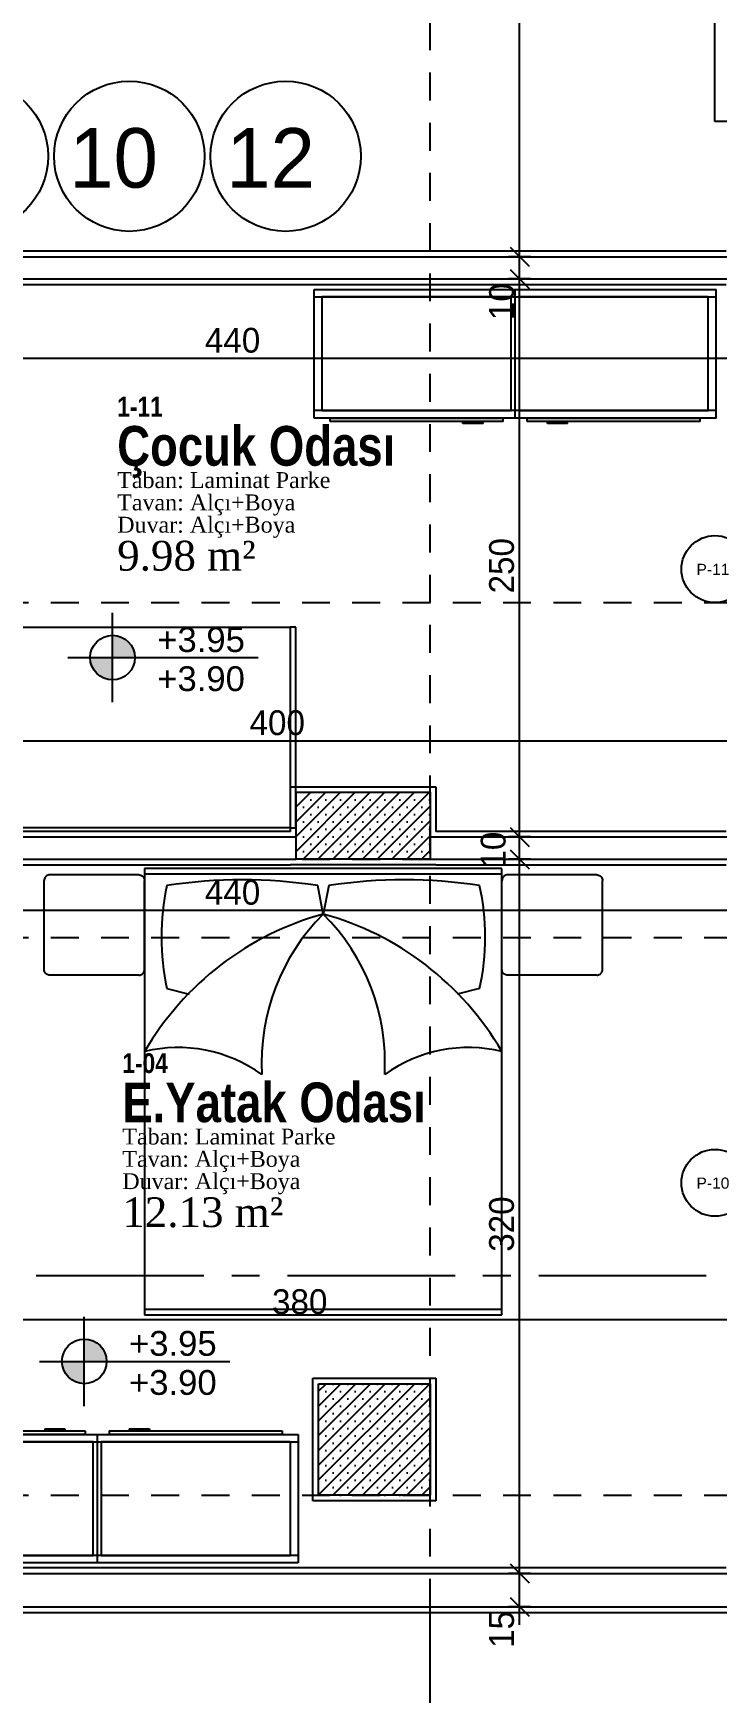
# Model space of a CAD drawing. Header units: metres. Extents: x -220 to 294, y -29 to 18.
# Drawn here: x -48.01 to -44.95, y -1.09 to 6.35 of the extents above; entities that cross this region are included whole.
import ezdxf

# ---------------------------------------------------------------- set-up
doc = ezdxf.new("R2010")
doc.units = ezdxf.units.M
doc.header["$MEASUREMENT"] = 0
doc.linetypes.add('CENTER2', pattern=[1.125, 0.75, -0.125, 0.125, -0.125])
doc.linetypes.add('HIDDEN2', pattern=[0.1875, 0.125, -0.0625])
for name, color, linetype in [('Aks', 7, 'Continuous'), ('Cember', 7, 'Continuous'), ('Duvar', 7, 'Continuous'), ('Kapi_Pencere', 7, 'Continuous'), ('Kolon', 7, 'Continuous'), ('Kot', 7, 'Continuous'), ('Kutuphane', 7, 'Continuous'), ('Mahal', 7, 'Continuous'), ('Olculendirme', 7, 'Continuous'), ('Standart', 7, 'Continuous'), ('Yazi', 7, 'Continuous')]:
    doc.layers.add(name, color=color, linetype=linetype)
doc.styles.add('arial_1_18', font='arial.ttf', dxfattribs={"height": 0.2})
doc.styles.add('comic sans ms_1_18', font='comic.ttf', dxfattribs={"height": 0.2})
doc.styles.add('comic sans msbold_1_18', font='comicbd.ttf', dxfattribs={"height": 0.2})
doc.styles.add('swis721 cn btbold_1_18', font='swisscb.ttf', dxfattribs={"height": 0.2})
doc.styles.add('times new roman tur_1_18', font='times.ttf', dxfattribs={"height": 0.2})

msp = doc.modelspace()

# ---------------------------------------------------------------- hatches: boundary and pattern name
at = {"layer": 'Kolon', "linetype": 'Continuous', "lineweight": -3}
h = msp.add_hatch(dxfattribs=at)
h.set_pattern_fill('SACNCR', color=47, scale=0.5, style=0)
h.paths.add_polyline_path([(-46.8342, 2.65), (-46.8342, 2.95), (-46.2342, 2.95), (-46.2342, 2.65)])
h = msp.add_hatch(dxfattribs=at)
h.set_pattern_fill('SACNCR', color=47, scale=0.5, style=0)
h.paths.add_polyline_path([(-46.2342, -0.2), (-46.7342, -0.2), (-46.7342, 0.3), (-46.2342, 0.3)])
at = {"layer": 'Kot', "linetype": 'Continuous', "lineweight": -3}
for points in [[(-47.5566, 3.5535), (-47.5572, 3.5647), (-47.5591, 3.5758), (-47.5622, 3.5866), (-47.5665, 3.5969), (-47.5719, 3.6067), (-47.5784, 3.6159), (-47.5859, 3.6242), (-47.5943, 3.6317), (-47.6034, 3.6382), (-47.6132, 3.6436), (-47.6236, 3.6479), (-47.6344, 3.651), (-47.6454, 3.6529), (-47.6566, 3.6535), (-47.6566, 3.5535)], [(-47.7566, 3.5535), (-47.756, 3.5423), (-47.7541, 3.5313), (-47.751, 3.5205), (-47.7467, 3.5101), (-47.7413, 3.5003), (-47.7348, 3.4912), (-47.7273, 3.4828), (-47.719, 3.4754), (-47.7098, 3.4689), (-47.7, 3.4634), (-47.6896, 3.4591), (-47.6789, 3.456), (-47.6678, 3.4542), (-47.6566, 3.4535), (-47.6566, 3.5535)], [(-47.683, 0.4), (-47.6836, 0.4112), (-47.6855, 0.4223), (-47.6886, 0.433), (-47.6929, 0.4434), (-47.6983, 0.4532), (-47.7048, 0.4623), (-47.7123, 0.4707), (-47.7206, 0.4782), (-47.7298, 0.4847), (-47.7396, 0.4901), (-47.75, 0.4944), (-47.7607, 0.4975), (-47.7718, 0.4994), (-47.783, 0.5), (-47.783, 0.4)], [(-47.883, 0.4), (-47.8824, 0.3888), (-47.8805, 0.3777), (-47.8774, 0.367), (-47.8731, 0.3566), (-47.8677, 0.3468), (-47.8612, 0.3377), (-47.8537, 0.3293), (-47.8453, 0.3218), (-47.8362, 0.3153), (-47.8264, 0.3099), (-47.816, 0.3056), (-47.8052, 0.3025), (-47.7942, 0.3006), (-47.783, 0.3), (-47.783, 0.4)]]:
    msp.add_hatch(color=216, dxfattribs=at).paths.add_polyline_path(points)

# ---------------------------------------------------------------- linework, layer by layer
at = {"layer": 'Aks', "color": 248, "linetype": 'HIDDEN2', "lineweight": -3}
for points in [[(-46.2342, -0.7), (-46.2342, 9)], [(-61.883, 3.8), (-44.7342, 3.8)], [(-61.883, 2.65), (-44.7342, 2.65)], [(-61.883, 2.3), (-44.7342, 2.3)], [(-61.883, -0.2), (-44.7342, -0.2)]]:
    msp.add_lwpolyline(points, dxfattribs=at)
at = {"layer": 'Aks', "color": 248, "linetype": 'Continuous', "lineweight": -3}
msp.add_lwpolyline([(-46.2342, -2.7), (-46.2342, -0.7)], dxfattribs=at)
at = {"layer": 'Cember', "color": 237, "linetype": 'Continuous', "lineweight": -3}
for centre in [(-48.2816, 5.8), (-47.5816, 5.8), (-46.8816, 5.8)]:
    msp.add_circle(centre, 0.3365, dxfattribs=at)
at = {"layer": 'Duvar', "color": 187, "linetype": 'Continuous', "lineweight": -3}
for points in [[(-44.9092, 5.375), (-49.2842, 5.375)], [(-49.2592, 5.225), (-44.9092, 5.225)], [(-46.8593, 2.775), (-48.8592, 2.775)], [(-44.9092, 2.775), (-46.2091, 2.775)], [(-48.8842, 2.625), (-46.8593, 2.625)], [(-46.2091, 2.625), (-44.9092, 2.625)], [(-44.9092, -0.525), (-48.658, -0.525)], [(-48.683, -0.725), (-44.7092, -0.725)]]:
    msp.add_lwpolyline(points, dxfattribs=at)
at = {"layer": 'Duvar', "color": 166, "linetype": 'Continuous', "lineweight": -3}
for points in [[(-49.2842, 5.35), (-44.8842, 5.35)], [(-49.2842, 5.25), (-44.8842, 5.25)], [(-48.8842, 2.75), (-46.8342, 2.75)], [(-46.2342, 2.75), (-44.8842, 2.75)], [(-48.8842, 2.65), (-46.8342, 2.65)], [(-46.2342, 2.65), (-44.8842, 2.65)], [(-48.683, -0.55), (-44.8842, -0.55)], [(-48.683, -0.7), (-44.7342, -0.7)]]:
    msp.add_lwpolyline(points, dxfattribs=at)
at = {"layer": 'Kapi_Pencere', "color": 98, "linetype": 'Continuous', "lineweight": -3}
for points in [[(-44.9592, 5.955), (-44.9592, 7.955)], [(-44.8342, 5.955), (-44.9592, 5.955)]]:
    msp.add_lwpolyline(points, dxfattribs=at)
for centre in [(-44.9592, 3.95), (-44.9592, 1.2)]:
    msp.add_circle(centre, 0.15, dxfattribs=at)
at = {"layer": 'Kolon', "color": 187, "linetype": 'Continuous', "lineweight": -3}
for points in [[(-46.8593, 2.775), (-46.8593, 2.9751)], [(-46.8593, 2.9751), (-46.2091, 2.9751)], [(-46.2091, 2.9751), (-46.2091, 2.775)], [(-46.8593, 2.6249), (-46.8593, 2.625)], [(-46.2091, 2.6249), (-46.8593, 2.6249)], [(-46.2091, 2.625), (-46.2091, 2.6249)], [(-46.7593, -0.2251), (-46.7593, 0.3251)], [(-46.7593, 0.3251), (-46.2091, 0.3251)], [(-46.2091, 0.3251), (-46.2091, -0.2251)], [(-46.2091, -0.2251), (-46.7593, -0.2251)]]:
    msp.add_lwpolyline(points, dxfattribs=at)
at = {"layer": 'Kolon', "color": 177, "linetype": 'Continuous', "lineweight": -3}
for points in [[(-46.8342, 2.65), (-46.8342, 2.95)], [(-46.8342, 2.95), (-46.2342, 2.95)], [(-46.2342, 2.95), (-46.2342, 2.65)], [(-46.2342, 2.65), (-46.8342, 2.65)], [(-46.7342, -0.2), (-46.7342, 0.3)], [(-46.7342, 0.3), (-46.2342, 0.3)], [(-46.2342, 0.3), (-46.2342, -0.2)], [(-46.2342, -0.2), (-46.7342, -0.2)]]:
    msp.add_lwpolyline(points, dxfattribs=at)
at = {"layer": 'Kot', "color": 216, "linetype": 'Continuous', "lineweight": -3}
for points in [[(-47.6566, 3.3535), (-47.6566, 3.7535)], [(-47.8566, 3.5535), (-47.4566, 3.5535)], [(-47.4566, 3.5535), (-47.0047, 3.5535)], [(-47.783, 0.2), (-47.783, 0.6)], [(-47.983, 0.4), (-47.583, 0.4)], [(-47.583, 0.4), (-47.1311, 0.4)]]:
    msp.add_lwpolyline(points, dxfattribs=at)
for centre in [(-47.6566, 3.5535), (-47.783, 0.4)]:
    msp.add_circle(centre, 0.1, dxfattribs=at)
at = {"layer": 'Kutuphane', "color": 253, "linetype": 'Continuous', "lineweight": -3}
for points in [[(-46.7537, 5.1696), (-46.7537, 5.2024)], [(-46.7537, 5.2024), (-45.8537, 5.2024)], [(-46.7537, 4.66), (-46.7537, 5.1696)], [(-46.7537, 5.1696), (-46.7177, 5.1696)], [(-46.7537, 5.1696), (-45.8537, 5.1696)], [(-46.7177, 4.66), (-46.7177, 5.1696)], [(-45.8717, 5.1696), (-46.7177, 5.1696)], [(-45.8717, 4.66), (-45.8717, 5.1696)], [(-45.8717, 5.1696), (-45.8357, 5.1696)], [(-45.8537, 5.1696), (-45.8537, 5.2024)], [(-45.8537, 5.2024), (-44.9537, 5.2024)], [(-45.8537, 4.66), (-45.8537, 5.1696)], [(-45.8537, 5.1696), (-44.9537, 5.1696)], [(-45.8357, 5.1696), (-45.8357, 4.66)], [(-44.9897, 5.1696), (-45.8357, 5.1696)], [(-44.9897, 4.66), (-44.9897, 5.1696)], [(-44.9897, 5.1696), (-44.9537, 5.1696)], [(-44.9537, 5.1696), (-44.9537, 5.2024)], [(-44.9537, 4.66), (-44.9537, 5.1696)], [(-46.7177, 4.66), (-46.7537, 4.66)], [(-45.8537, 4.66), (-46.7537, 4.66)], [(-46.7537, 4.6271), (-46.7537, 4.66)], [(-45.8537, 4.6271), (-46.7537, 4.6271)], [(-46.7177, 4.66), (-45.8717, 4.66)], [(-46.6817, 4.6107), (-46.6817, 4.6271)], [(-46.6817, 4.6271), (-45.9077, 4.6271)], [(-45.9077, 4.6107), (-46.6817, 4.6107)], [(-46.0877, 4.6024), (-46.0877, 4.6107)], [(-46.0877, 4.6107), (-45.9977, 4.6107)], [(-45.9977, 4.6024), (-45.9977, 4.6107)], [(-45.9077, 4.6107), (-45.9077, 4.6271)], [(-45.8357, 4.66), (-45.8717, 4.66)], [(-44.9537, 4.66), (-45.8537, 4.66)], [(-45.8537, 4.6271), (-45.8537, 4.66)], [(-44.9537, 4.6271), (-45.8537, 4.6271)], [(-45.8357, 4.66), (-44.9897, 4.66)], [(-45.7997, 4.6107), (-45.7997, 4.6271)], [(-45.7997, 4.6271), (-45.0257, 4.6271)], [(-45.0257, 4.6107), (-45.7997, 4.6107)], [(-45.7097, 4.6024), (-45.7097, 4.6107)], [(-45.7097, 4.6107), (-45.6197, 4.6107)], [(-45.6197, 4.6024), (-45.6197, 4.6107)], [(-45.0257, 4.6107), (-45.0257, 4.6271)], [(-44.9537, 4.66), (-44.9897, 4.66)], [(-44.9537, 4.6271), (-44.9537, 4.66)], [(-45.9977, 4.6024), (-46.0877, 4.6024)], [(-45.6197, 4.6024), (-45.7097, 4.6024)], [(-48.8097, 3.6903), (-46.861, 3.6903)], [(-46.861, 3.6903), (-46.861, 2.7903)], [(-46.8354, 3.6903), (-46.861, 3.6903)], [(-46.8354, 2.7903), (-46.8354, 3.6903)], [(-46.861, 2.7903), (-48.8097, 2.7903)], [(-46.861, 2.7903), (-46.8354, 2.7903)], [(-45.9131, 2.609), (-47.5131, 2.609)], [(-47.5131, 2.609), (-47.5131, 2.5834)], [(-45.9131, 2.5834), (-45.9131, 2.609)], [(-47.9628, 2.5585), (-47.9631, 2.5545)], [(-47.9631, 2.1556), (-47.9631, 2.5545)], [(-47.9619, 2.5624), (-47.9628, 2.5585)], [(-47.9603, 2.5661), (-47.9619, 2.5624)], [(-47.9582, 2.5695), (-47.9603, 2.5661)], [(-47.9556, 2.5726), (-47.9582, 2.5695)], [(-47.9526, 2.5752), (-47.9556, 2.5726)], [(-47.9492, 2.5773), (-47.9526, 2.5752)], [(-47.9455, 2.5788), (-47.9492, 2.5773)], [(-47.9416, 2.5798), (-47.9455, 2.5788)], [(-47.9376, 2.5801), (-47.9416, 2.5798)], [(-47.5387, 2.5801), (-47.9376, 2.5801)], [(-47.5387, 2.5801), (-47.5347, 2.5798)], [(-47.5347, 2.5798), (-47.5308, 2.5788)], [(-47.5308, 2.5788), (-47.5271, 2.5773)], [(-47.5271, 2.5773), (-47.5237, 2.5752)], [(-47.5237, 2.5752), (-47.5206, 2.5726)], [(-47.5206, 2.5726), (-47.518, 2.5695)], [(-47.518, 2.5695), (-47.5159, 2.5661)], [(-47.5159, 2.5661), (-47.5144, 2.5624)], [(-47.5144, 2.5624), (-47.5134, 2.5585)], [(-47.5134, 2.5585), (-47.5131, 2.5545)], [(-47.5131, 2.5834), (-47.5131, 0.6346)], [(-45.9131, 2.5834), (-47.5131, 2.5834)], [(-47.5131, 2.1556), (-47.5131, 2.5545)], [(-46.7131, 2.4039), (-46.7381, 2.5321)], [(-46.6881, 2.5321), (-46.7131, 2.4039)], [(-45.9131, 0.6346), (-45.9131, 2.5834)], [(-45.9128, 2.5585), (-45.9131, 2.5545)], [(-45.9131, 2.1556), (-45.9131, 2.5545)], [(-45.9119, 2.5624), (-45.9128, 2.5585)], [(-45.9103, 2.5661), (-45.9119, 2.5624)], [(-45.9082, 2.5695), (-45.9103, 2.5661)], [(-45.9056, 2.5726), (-45.9082, 2.5695)], [(-45.9026, 2.5752), (-45.9056, 2.5726)], [(-45.8992, 2.5773), (-45.9026, 2.5752)], [(-45.8955, 2.5788), (-45.8992, 2.5773)], [(-45.8916, 2.5798), (-45.8955, 2.5788)], [(-45.8876, 2.5801), (-45.8916, 2.5798)], [(-45.4887, 2.5801), (-45.8876, 2.5801)], [(-45.4887, 2.5801), (-45.4847, 2.5798)], [(-45.4847, 2.5798), (-45.4808, 2.5788)], [(-45.4808, 2.5788), (-45.4771, 2.5773)], [(-45.4771, 2.5773), (-45.4737, 2.5752)], [(-45.4737, 2.5752), (-45.4706, 2.5726)], [(-45.4706, 2.5726), (-45.468, 2.5695)], [(-45.468, 2.5695), (-45.4659, 2.5661)], [(-45.4659, 2.5661), (-45.4644, 2.5624)], [(-45.4644, 2.5624), (-45.4634, 2.5585)], [(-45.4634, 2.5585), (-45.4631, 2.5545)], [(-45.4631, 2.1556), (-45.4631, 2.5545)], [(-47.9628, 2.1516), (-47.9631, 2.1556)], [(-47.9619, 2.1477), (-47.9628, 2.1516)], [(-47.9603, 2.144), (-47.9619, 2.1477)], [(-47.9582, 2.1406), (-47.9603, 2.144)], [(-47.9556, 2.1376), (-47.9582, 2.1406)], [(-47.9526, 2.135), (-47.9556, 2.1376)], [(-47.9492, 2.1329), (-47.9526, 2.135)], [(-47.9455, 2.1313), (-47.9492, 2.1329)], [(-47.9416, 2.1304), (-47.9455, 2.1313)], [(-47.9376, 2.1301), (-47.9416, 2.1304)], [(-47.5387, 2.1301), (-47.9376, 2.1301)], [(-47.5387, 2.1301), (-47.5347, 2.1304)], [(-47.5347, 2.1304), (-47.5308, 2.1313)], [(-47.5308, 2.1313), (-47.5271, 2.1329)], [(-47.5271, 2.1329), (-47.5237, 2.135)], [(-47.5237, 2.135), (-47.5206, 2.1376)], [(-47.5206, 2.1376), (-47.518, 2.1406)], [(-47.518, 2.1406), (-47.5159, 2.144)], [(-47.5159, 2.144), (-47.5144, 2.1477)], [(-47.5144, 2.1477), (-47.5134, 2.1516)], [(-47.5134, 2.1516), (-47.5131, 2.1556)], [(-45.9128, 2.1516), (-45.9131, 2.1556)], [(-45.9119, 2.1477), (-45.9128, 2.1516)], [(-45.9103, 2.144), (-45.9119, 2.1477)], [(-45.9082, 2.1406), (-45.9103, 2.144)], [(-45.9056, 2.1376), (-45.9082, 2.1406)], [(-45.9026, 2.135), (-45.9056, 2.1376)], [(-45.8992, 2.1329), (-45.9026, 2.135)], [(-45.8955, 2.1313), (-45.8992, 2.1329)], [(-45.8916, 2.1304), (-45.8955, 2.1313)], [(-45.8876, 2.1301), (-45.8916, 2.1304)], [(-45.4887, 2.1301), (-45.8876, 2.1301)], [(-45.4887, 2.1301), (-45.4847, 2.1304)], [(-45.4847, 2.1304), (-45.4808, 2.1313)], [(-45.4808, 2.1313), (-45.4771, 2.1329)], [(-45.4771, 2.1329), (-45.4737, 2.135)], [(-45.4737, 2.135), (-45.4706, 2.1376)], [(-45.4706, 2.1376), (-45.468, 2.1406)], [(-45.468, 2.1406), (-45.4659, 2.144)], [(-45.4659, 2.144), (-45.4644, 2.1477)], [(-45.4644, 2.1477), (-45.4634, 2.1516)], [(-45.4634, 2.1516), (-45.4631, 2.1556)], [(-47.4131, 2.0705), (-47.3131, 2.0449)], [(-46.0131, 2.0705), (-46.1131, 2.0449)], [(-47.5131, 0.6346), (-45.9131, 0.6346)], [(-47.5131, 0.6346), (-47.5131, 0.609)], [(-47.5131, 0.609), (-45.9131, 0.609)], [(-45.9131, 0.609), (-45.9131, 0.6346)], [(-48.5538, 0.0889), (-47.7798, 0.0889)], [(-47.9598, 0.0971), (-47.8698, 0.0971)], [(-47.9598, 0.0971), (-47.9598, 0.0889)], [(-47.8698, 0.0889), (-47.9598, 0.0889)], [(-47.8698, 0.0971), (-47.8698, 0.0889)], [(-47.7798, 0.0889), (-47.7798, 0.0725)], [(-47.6718, 0.0889), (-46.8978, 0.0889)], [(-47.6718, 0.0889), (-47.6718, 0.0725)], [(-47.5818, 0.0971), (-47.4918, 0.0971)], [(-47.5818, 0.0971), (-47.5818, 0.0889)], [(-47.4918, 0.0889), (-47.5818, 0.0889)], [(-47.4918, 0.0971), (-47.4918, 0.0889)], [(-46.8978, 0.0889), (-46.8978, 0.0725)], [(-48.6258, 0.0725), (-47.7258, 0.0725)], [(-48.6258, 0.0396), (-47.7258, 0.0396)], [(-47.7438, 0.0396), (-48.5898, 0.0396)], [(-47.7798, 0.0725), (-48.5538, 0.0725)], [(-47.7438, -0.47), (-47.7438, 0.0396)], [(-47.7438, 0.0396), (-47.7078, 0.0396)], [(-47.7258, 0.0725), (-46.8258, 0.0725)], [(-47.7258, 0.0725), (-47.7258, 0.0396)], [(-47.7258, 0.0396), (-46.8258, 0.0396)], [(-47.7258, 0.0396), (-47.7258, -0.47)], [(-46.8618, 0.0396), (-47.7078, 0.0396)], [(-47.7078, 0.0396), (-47.7078, -0.47)], [(-46.8978, 0.0725), (-47.6718, 0.0725)], [(-46.8618, 0.0396), (-46.8258, 0.0396)], [(-46.8618, 0.0396), (-46.8618, -0.47)], [(-46.8258, 0.0725), (-46.8258, 0.0396)], [(-46.8258, 0.0396), (-46.8258, -0.47)], [(-47.7258, -0.47), (-48.6258, -0.47)], [(-47.7258, -0.5029), (-48.6258, -0.5029)], [(-48.5898, -0.47), (-47.7438, -0.47)], [(-47.7078, -0.47), (-47.7438, -0.47)], [(-46.8258, -0.47), (-47.7258, -0.47)], [(-47.7258, -0.47), (-47.7258, -0.5029)], [(-46.8258, -0.5029), (-47.7258, -0.5029)], [(-47.7078, -0.47), (-46.8618, -0.47)], [(-46.8258, -0.47), (-46.8618, -0.47)], [(-46.8258, -0.47), (-46.8258, -0.5029)]]:
    msp.add_lwpolyline(points, dxfattribs=at)
for centre, major_axis, start_param, end_param in [((-46.4131, 2.3013), (0, -1.0513), -1.792111, -1.349482), ((-47.0756, 0.2372), (0, -2.3208), -3.291302, -2.991883), ((-46.3506, 0.2372), (0, -2.3208), -3.291302, -2.991883), ((-47.0131, 2.3013), (0, -1.0513), 1.349482, 1.792111), ((-46.375, 1.0867), (0, -1.362), -2.884118, -2.112065), ((-46.0863, 1.7369), (0, -0.9263), -2.37457, -1.51569), ((-47.3399, 1.7369), (0, -0.9263), 1.51569, 2.37457), ((-47.0513, 1.0867), (0, -1.362), -4.17112, -3.399068), ((-47.3631, 1.1314), (0, -0.6748), -3.748038, -2.91159), ((-46.0631, 1.1314), (0, -0.6748), -3.371595, -2.535147)]:
    msp.add_ellipse(centre, major_axis=major_axis, ratio=0.975, start_param=start_param, end_param=end_param, dxfattribs=at)
at = {"layer": 'Olculendirme', "color": 47, "linetype": 'Continuous', "lineweight": -3}
for points in [[(-45.8344, -0.78), (-45.8344, 9.08)], [(-45.7844, 5.35), (-45.8844, 5.35)], [(-45.7844, 5.25), (-45.8844, 5.25)], [(-61.963, 4.895), (-44.6542, 4.895)], [(-61.963, 3.1812), (-44.6542, 3.1812)], [(-45.7844, 2.75), (-45.8844, 2.75)], [(-45.7844, 2.65), (-45.8844, 2.65)], [(-50.863, 2.4214), (-44.6542, 2.4214)], [(-61.963, 0.587), (-44.6542, 0.587)], [(-45.7844, -0.55), (-45.8844, -0.55)], [(-45.7844, -0.7), (-45.8844, -0.7)]]:
    msp.add_lwpolyline(points, dxfattribs=at)
at = {"layer": 'Olculendirme', "color": 59, "linetype": 'Continuous', "lineweight": -3}
for points in [[(-45.8768, 5.3924), (-45.7919, 5.3076)], [(-45.8768, 5.2924), (-45.7919, 5.2076)], [(-45.8768, 2.7924), (-45.7919, 2.7076)], [(-45.8768, 2.6924), (-45.7919, 2.6076)], [(-45.8768, -0.5076), (-45.7919, -0.5924)], [(-45.8768, -0.6576), (-45.7919, -0.7424)]]:
    msp.add_lwpolyline(points, dxfattribs=at)
at = {"layer": 'Standart', "color": 250, "linetype": 'CENTER2', "lineweight": -3}
msp.add_lwpolyline([(-62.6231, 0.7855), (-43.783, 0.7855)], dxfattribs=at)

# ---------------------------------------------------------------- texts
at = {"layer": 'Kapi_Pencere', "color": 98, "linetype": 'Continuous', "lineweight": -3, "style": 'arial_1_18'}
for s, p in [('P-11', (-45.0422, 3.9238)), ('P-10', (-45.0422, 1.1738))]:
    msp.add_text(s, height=0.05, dxfattribs=at).set_placement(p)
at = {"layer": 'Kot', "color": 19, "linetype": 'Continuous', "lineweight": -3, "style": 'arial_1_18'}
for s, p in [('+3.95', (-47.4566, 3.5785)), ('+3.90', (-47.4566, 3.4035)), ('+3.95', (-47.583, 0.425)), ('+3.90', (-47.583, 0.25))]:
    msp.add_text(s, height=0.11111, dxfattribs=at).set_placement(p)
at = {"layer": 'Mahal', "color": 15, "linetype": 'Continuous', "lineweight": -3, "style": 'swis721 cn btbold_1_18'}
for s, height, p in [('1-11', 0.08889, (-47.6356, 4.6334)), ('Çocuk Odası', 0.177778, (-47.6356, 4.4134)), ('1-04', 0.08889, (-47.6128, 1.6918)), ('E.Yatak Odası', 0.177778, (-47.6128, 1.4718))]:
    msp.add_text(s, height=height, dxfattribs=at).set_placement(p)
at = {"layer": 'Mahal', "color": 58, "linetype": 'Continuous', "lineweight": -3, "style": 'times new roman tur_1_18'}
for s, p in [('Taban: Laminat Parke', (-47.6356, 4.3134)), ('Tavan: Alçı+Boya', (-47.6356, 4.2134)), ('Duvar: Alçı+Boya', (-47.6356, 4.1134)), ('Taban: Laminat Parke', (-47.6128, 1.3718)), ('Tavan: Alçı+Boya', (-47.6128, 1.2718)), ('Duvar: Alçı+Boya', (-47.6128, 1.1718))]:
    msp.add_text(s, height=0.071111, dxfattribs=at).set_placement(p)
at = {"layer": 'Mahal', "color": 38, "linetype": 'Continuous', "lineweight": -3, "style": 'times new roman tur_1_18'}
for s, p in [('9.98 m²', (-47.6356, 3.9434)), ('12.13 m²', (-47.6128, 1.0018))]:
    msp.add_text(s, height=0.13333, dxfattribs=at).set_placement(p)
at = {"layer": 'Olculendirme', "color": 19, "linetype": 'Continuous', "lineweight": -3, "style": 'comic sans ms_1_18'}
for s, p in [('10', (-45.8594, 5.066)), ('250', (-45.8594, 3.8412)), ('10', (-45.8969, 2.608)), ('320', (-45.8594, 0.8912)), ('15', (-45.8594, -0.884))]:
    msp.add_text(s, height=0.11111, rotation=90, dxfattribs=at).set_placement(p)
for s, p in [('440', (-47.2431, 4.92)), ('400', (-47.0431, 3.2062)), ('440', (-47.2431, 2.4464)), ('380', (-46.9425, 0.612))]:
    msp.add_text(s, height=0.11111, dxfattribs=at).set_placement(p)
at = {"layer": 'Yazi', "color": 216, "linetype": 'Continuous', "lineweight": -3, "style": 'comic sans msbold_1_18'}
for s, p in [('10', (-47.8502, 5.6593)), ('12', (-47.1472, 5.6593))]:
    msp.add_text(s, height=0.26667, dxfattribs=at).set_placement(p)

doc.saveas('drawing.dxf')
